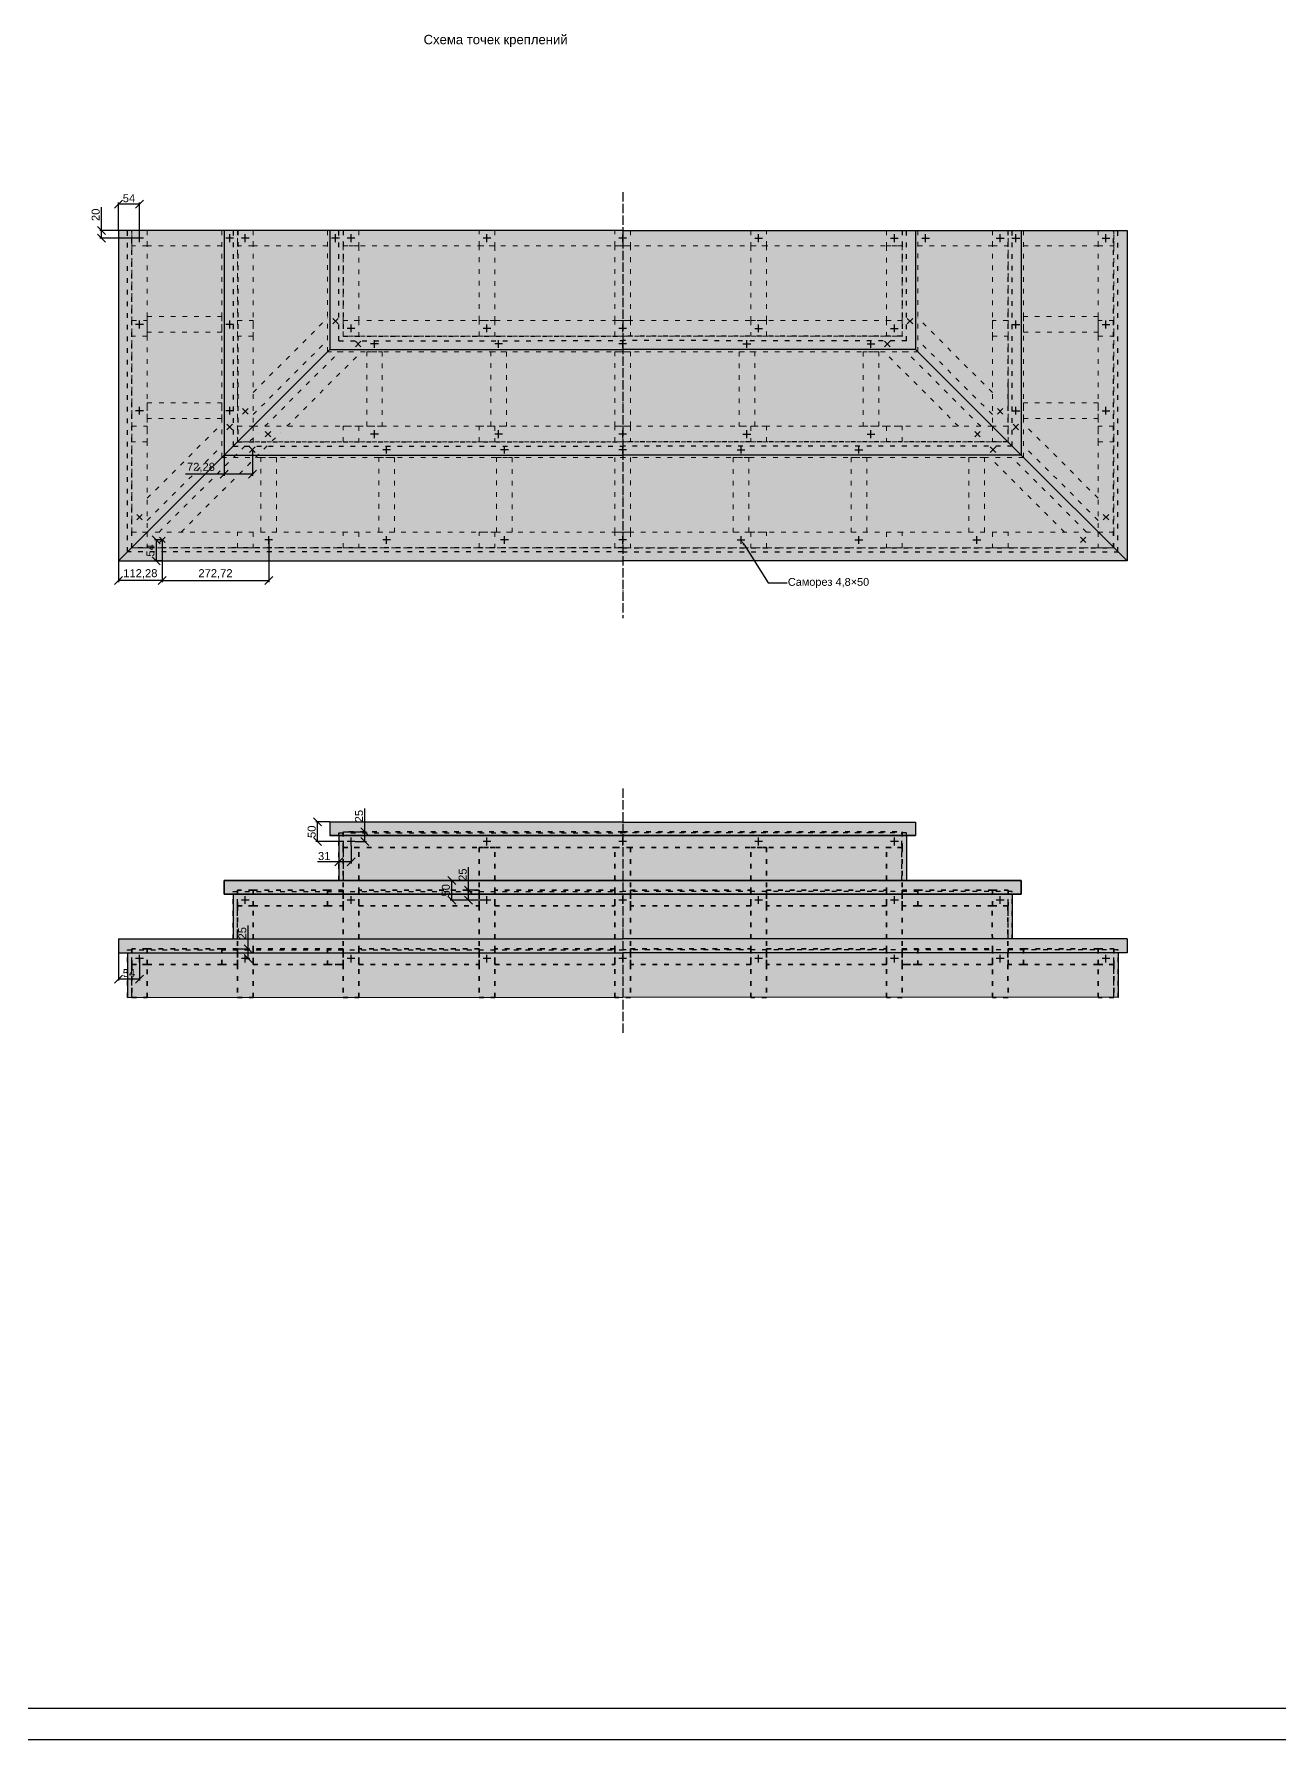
# Model space of a CAD drawing. Header units: millimetres. Extents: x 0 to 13456, y 0 to 9504.
# Drawn here: x 6565 to 9757, y 0 to 4370 of the extents above; entities that cross this region are included whole.
import ezdxf
from ezdxf import colors
from ezdxf.entities.mleader import LeaderData, LeaderLine
from ezdxf.math import Vec2, Vec3

# ---------------------------------------------------------------- set-up
doc = ezdxf.new("R2010")
doc.units = ezdxf.units.MM
doc.linetypes.add('ACAD_ISO03W100', pattern=[30, 12, -18])
doc.linetypes.add('ACAD_ISO04W100', pattern=[30, 24, -3, 0, -3])
for name, color, linetype in [('Доска МПК 11х145х3000', 32, 'Continuous'), ('Доска невидимый', 32, 'ACAD_ISO03W100'), ('Заливка ступени', 52, 'Continuous'), ('Оси', 120, 'ACAD_ISO04W100'), ('Рамка', 7, 'Continuous'), ('Ступень СМ305 Невидимая', 52, 'ACAD_ISO03W100')]:
    doc.layers.add(name, color=color, linetype=linetype)
doc.layers.add('Построения невидимые', color=80, linetype='ACAD_ISO03W100', plot=False)
for name, color, linetype, lineweight in [('Профиль 40x40', 220, 'Continuous', 35), ('Размеры', 150, 'Continuous', 0), ('Стойки 40x40', 7, 'Continuous', 35), ('Ступень СМ305', 52, 'Continuous', 30), ('Точки крепления', 12, 'Continuous', 25)]:
    doc.layers.add(name, color=color, linetype=linetype, lineweight=lineweight)
doc.styles.get("Standard").update_dxf_attribs({"font": 'arial.ttf'})
doc.dimstyles.new('Копия Аннотативный', dxfattribs={"dimscale": 0, "dimtxt": 20.5, "dimasz": 20.5, "dimexe": 4.25, "dimexo": 0.625, "dimgap": 4.625, "dimtad": 1, "dimtxsty": 'Standard', "dimblk": 'OBLIQUE', "dimcen": 20.5, "dimclrd": 256, "dimclrt": 256, "dimadec": 0, "dimazin": 0, "dimtfac": 1, "dimtmove": 0, "dimatfit": 3, "dimfxl": 1, "dimtfillclr": 4, "dimarcsym": 0})

# ---------------------------------------------------------------- blocks, each defined once
blk = doc.blocks.new('Точка самореза сверху')
at = {"layer": 'Точки крепления'}
for p, q in [((104436.1, 177071.4), (104436.1, 177091.4)), ((104446.1, 177081.4), (104426.1, 177081.4))]:
    blk.add_line(p, q, dxfattribs=at)
blk = doc.blocks.new('_Oblique')
at = {"color": 0, "linetype": 'ByBlock', "lineweight": -2}
blk.add_line((-0.5, -0.5), (0.5, 0.5), dxfattribs=at)
blk = doc.blocks.new('*D280')
at = {"layer": 'Defpoints', "color": 0, "transparency": 16777216}
for p in [(6781.2, 3934.7), (6781.2, 3867.6), (6835.2, 3857.6)]:
    blk.add_point(p, dxfattribs=at)
at = {"layer": 'Размеры', "color": 0, "lineweight": -2, "transparency": 16777216}
for p, q in [((6781.2, 3868.2), (6781.2, 3938.9)), ((6835.2, 3858.2), (6835.2, 3938.9))]:
    blk.add_line(p, q, dxfattribs=at)
at = {"layer": 'Размеры', "lineweight": -2, "transparency": 16777216}
blk.add_line((6835.2, 3934.7), (6781.2, 3934.7), dxfattribs=at)
at = {"layer": 'Размеры', "lineweight": -2, "transparency": 16777216, "xscale": 20.5, "yscale": 20.5, "zscale": 20.5, "rotation": 180}
blk.add_blockref('_Oblique', (6781.2, 3934.7), dxfattribs=at)
at = {"layer": 'Размеры', "lineweight": -2, "transparency": 16777216, "xscale": 20.5, "yscale": 20.5, "zscale": 20.5}
blk.add_blockref('_Oblique', (6835.2, 3934.7), dxfattribs=at)
at = {"layer": 'Размеры', "transparency": 16777216, "insert": (6808.2, 3949.7), "char_height": 20.5, "attachment_point": 5}
blk.add_mtext('54', dxfattribs=at)
blk = doc.blocks.new('*D281')
at = {"layer": 'Defpoints', "color": 0, "transparency": 16777216}
for p in [(6738.1, 3867.6), (6781.2, 3867.6), (6825.2, 3847.6)]:
    blk.add_point(p, dxfattribs=at)
at = {"layer": 'Размеры', "lineweight": -2, "transparency": 16777216}
for p, q in [((6738.1, 3867.6), (6738.1, 3927)), ((6738.1, 3847.6), (6738.1, 3867.6))]:
    blk.add_line(p, q, dxfattribs=at)
at = {"layer": 'Размеры', "color": 0, "lineweight": -2, "transparency": 16777216}
for p, q in [((6780.6, 3867.6), (6733.8, 3867.6)), ((6824.6, 3847.6), (6733.8, 3847.6))]:
    blk.add_line(p, q, dxfattribs=at)
at = {"layer": 'Размеры', "lineweight": -2, "transparency": 16777216, "xscale": 20.5, "yscale": 20.5, "zscale": 20.5}
for p, rotation in [((6738.1, 3867.6), 90), ((6738.1, 3847.6), 270)]:
    blk.add_blockref('_Oblique', p, dxfattribs=dict(at, rotation=rotation))
at = {"layer": 'Размеры', "transparency": 16777216, "insert": (6723, 3907.5), "char_height": 20.5, "attachment_point": 5, "rotation": 90}
blk.add_mtext('20', dxfattribs=at)
blk = doc.blocks.new('*D282')
at = {"layer": 'Defpoints', "color": 0, "transparency": 16777216}
for p in [(6893.5, 3074.6), (6878.1, 3020.6), (6893.8, 3020.6)]:
    blk.add_point(p, dxfattribs=at)
at = {"layer": 'Размеры', "color": 0, "lineweight": -2, "transparency": 16777216}
for p, q in [((6892.9, 3074.6), (6873.9, 3074.6)), ((6893.2, 3020.6), (6873.9, 3020.6))]:
    blk.add_line(p, q, dxfattribs=at)
at = {"layer": 'Размеры', "lineweight": -2, "transparency": 16777216}
blk.add_line((6878.1, 3074.6), (6878.1, 3020.6), dxfattribs=at)
at = {"layer": 'Размеры', "lineweight": -2, "transparency": 16777216, "xscale": 20.5, "yscale": 20.5, "zscale": 20.5}
for p, rotation in [((6878.1, 3074.6), 90), ((6878.1, 3020.6), 270)]:
    blk.add_blockref('_Oblique', p, dxfattribs=dict(at, rotation=rotation))
at = {"layer": 'Размеры', "transparency": 16777216, "insert": (6863.1, 3047.6), "char_height": 20.5, "attachment_point": 5, "rotation": 90}
blk.add_mtext('54', dxfattribs=at)
blk = doc.blocks.new('*D283')
at = {"layer": 'Defpoints', "color": 0, "transparency": 16777216}
for p in [(6893.5, 3074.6), (6781.2, 3020.6), (6781.2, 2970.4)]:
    blk.add_point(p, dxfattribs=at)
at = {"layer": 'Размеры', "color": 0, "lineweight": -2, "transparency": 16777216}
for p, q in [((6893.5, 3073.9), (6893.5, 2966.2)), ((6781.2, 3019.9), (6781.2, 2966.2))]:
    blk.add_line(p, q, dxfattribs=at)
at = {"layer": 'Размеры', "lineweight": -2, "transparency": 16777216}
blk.add_line((6893.5, 2970.4), (6781.2, 2970.4), dxfattribs=at)
at = {"layer": 'Размеры', "lineweight": -2, "transparency": 16777216, "xscale": 20.5, "yscale": 20.5, "zscale": 20.5, "rotation": 180}
blk.add_blockref('_Oblique', (6781.2, 2970.4), dxfattribs=at)
at = {"layer": 'Размеры', "lineweight": -2, "transparency": 16777216, "xscale": 20.5, "yscale": 20.5, "zscale": 20.5}
blk.add_blockref('_Oblique', (6893.5, 2970.4), dxfattribs=at)
at = {"layer": 'Размеры', "transparency": 16777216, "insert": (6837.4, 2987.4), "char_height": 20.5, "attachment_point": 5}
blk.add_mtext('112,28', dxfattribs=at)
blk = doc.blocks.new('*D284')
at = {"layer": 'Defpoints', "color": 0, "transparency": 16777216}
for p in [(6893.5, 3074.6), (7166.2, 3074.6), (7166.2, 2970.4)]:
    blk.add_point(p, dxfattribs=at)
at = {"layer": 'Размеры', "color": 0, "lineweight": -2, "transparency": 16777216}
for p, q in [((6893.5, 3073.9), (6893.5, 2966.2)), ((7166.2, 3073.9), (7166.2, 2966.2))]:
    blk.add_line(p, q, dxfattribs=at)
at = {"layer": 'Размеры', "lineweight": -2, "transparency": 16777216}
blk.add_line((6893.5, 2970.4), (7166.2, 2970.4), dxfattribs=at)
at = {"layer": 'Размеры', "lineweight": -2, "transparency": 16777216, "xscale": 20.5, "yscale": 20.5, "zscale": 20.5, "rotation": 180}
blk.add_blockref('_Oblique', (6893.5, 2970.4), dxfattribs=at)
at = {"layer": 'Размеры', "lineweight": -2, "transparency": 16777216, "xscale": 20.5, "yscale": 20.5, "zscale": 20.5}
blk.add_blockref('_Oblique', (7166.2, 2970.4), dxfattribs=at)
at = {"layer": 'Размеры', "transparency": 16777216, "insert": (7029.9, 2987.4), "char_height": 20.5, "attachment_point": 5}
blk.add_mtext('272,72', dxfattribs=at)
blk = doc.blocks.new('*D285')
at = {"layer": 'Defpoints', "color": 0, "transparency": 16777216}
for p in [(7052.2, 3291.6), (7124.5, 3305.6), (7052.2, 3243)]:
    blk.add_point(p, dxfattribs=at)
at = {"layer": 'Размеры', "color": 0, "lineweight": -2, "transparency": 16777216}
for p, q in [((7052.2, 3290.9), (7052.2, 3238.7)), ((7124.5, 3304.9), (7124.5, 3238.7))]:
    blk.add_line(p, q, dxfattribs=at)
at = {"layer": 'Размеры', "lineweight": -2, "transparency": 16777216}
for p, q in [((7052.2, 3243), (6953.4, 3243)), ((7124.5, 3243), (7052.2, 3243))]:
    blk.add_line(p, q, dxfattribs=at)
at = {"layer": 'Размеры', "lineweight": -2, "transparency": 16777216, "xscale": 20.5, "yscale": 20.5, "zscale": 20.5, "rotation": 180}
blk.add_blockref('_Oblique', (7052.2, 3243), dxfattribs=at)
at = {"layer": 'Размеры', "lineweight": -2, "transparency": 16777216, "xscale": 20.5, "yscale": 20.5, "zscale": 20.5}
blk.add_blockref('_Oblique', (7124.5, 3243), dxfattribs=at)
at = {"layer": 'Размеры', "transparency": 16777216, "insert": (6992.6, 3259.9), "char_height": 20.5, "attachment_point": 5}
blk.add_mtext('72,28', dxfattribs=at)
blk = doc.blocks.new('*D286')
at = {"layer": 'Defpoints', "color": 0, "transparency": 16777216}
for p in [(7291.4, 2351.8), (7323.2, 2351.8), (7358.2, 2301.8)]:
    blk.add_point(p, dxfattribs=at)
at = {"layer": 'Размеры', "color": 0, "lineweight": -2, "transparency": 16777216}
for p, q in [((7322.6, 2351.8), (7287.2, 2351.8)), ((7357.6, 2301.8), (7287.2, 2301.8))]:
    blk.add_line(p, q, dxfattribs=at)
at = {"layer": 'Размеры', "lineweight": -2, "transparency": 16777216}
blk.add_line((7291.4, 2301.8), (7291.4, 2351.8), dxfattribs=at)
at = {"layer": 'Размеры', "lineweight": -2, "transparency": 16777216, "xscale": 20.5, "yscale": 20.5, "zscale": 20.5}
for p, rotation in [((7291.4, 2351.8), 90), ((7291.4, 2301.8), 270)]:
    blk.add_blockref('_Oblique', p, dxfattribs=dict(at, rotation=rotation))
at = {"layer": 'Размеры', "transparency": 16777216, "insert": (7276.4, 2326.8), "char_height": 20.5, "attachment_point": 5, "rotation": 90}
blk.add_mtext('50', dxfattribs=at)
blk = doc.blocks.new('*D287')
at = {"layer": 'Defpoints', "color": 0, "transparency": 16777216}
for p in [(7357.2, 2326.8), (7412.8, 2326.8), (7387.2, 2301.8)]:
    blk.add_point(p, dxfattribs=at)
at = {"layer": 'Размеры', "lineweight": -2, "transparency": 16777216}
for p, q in [((7412.8, 2326.8), (7412.8, 2386.4)), ((7412.8, 2301.8), (7412.8, 2326.8))]:
    blk.add_line(p, q, dxfattribs=at)
at = {"layer": 'Размеры', "color": 0, "lineweight": -2, "transparency": 16777216}
for p, q in [((7357.8, 2326.8), (7417.1, 2326.8)), ((7387.8, 2301.8), (7417.1, 2301.8))]:
    blk.add_line(p, q, dxfattribs=at)
at = {"layer": 'Размеры', "lineweight": -2, "transparency": 16777216, "xscale": 20.5, "yscale": 20.5, "zscale": 20.5}
for p, rotation in [((7412.8, 2326.8), 90), ((7412.8, 2301.8), 270)]:
    blk.add_blockref('_Oblique', p, dxfattribs=dict(at, rotation=rotation))
at = {"layer": 'Размеры', "transparency": 16777216, "insert": (7397.7, 2366.8), "char_height": 20.5, "attachment_point": 5, "rotation": 90}
blk.add_mtext('25', dxfattribs=at)
blk = doc.blocks.new('*D288')
at = {"layer": 'Defpoints', "color": 0, "transparency": 16777216}
for p in [(7346.2, 2292.2), (7377.2, 2291.8), (7346.2, 2249.3)]:
    blk.add_point(p, dxfattribs=at)
at = {"layer": 'Размеры', "color": 0, "lineweight": -2, "transparency": 16777216}
for p, q in [((7346.2, 2291.6), (7346.2, 2245.1)), ((7377.2, 2291.1), (7377.2, 2245.1))]:
    blk.add_line(p, q, dxfattribs=at)
at = {"layer": 'Размеры', "lineweight": -2, "transparency": 16777216}
for p, q in [((7346.2, 2249.3), (7291.1, 2249.3)), ((7377.2, 2249.3), (7346.2, 2249.3))]:
    blk.add_line(p, q, dxfattribs=at)
at = {"layer": 'Размеры', "lineweight": -2, "transparency": 16777216, "xscale": 20.5, "yscale": 20.5, "zscale": 20.5, "rotation": 180}
blk.add_blockref('_Oblique', (7346.2, 2249.3), dxfattribs=at)
at = {"layer": 'Размеры', "lineweight": -2, "transparency": 16777216, "xscale": 20.5, "yscale": 20.5, "zscale": 20.5}
blk.add_blockref('_Oblique', (7377.2, 2249.3), dxfattribs=at)
at = {"layer": 'Размеры', "transparency": 16777216, "insert": (7308.4, 2264.4), "char_height": 20.5, "attachment_point": 5}
blk.add_mtext('31', dxfattribs=at)
blk = doc.blocks.new('*D289')
at = {"layer": 'Defpoints', "color": 0, "transparency": 16777216}
for p in [(7635.2, 2201.8), (7725.2, 2201.8), (7725.2, 2151.8)]:
    blk.add_point(p, dxfattribs=at)
at = {"layer": 'Размеры', "color": 0, "lineweight": -2, "transparency": 16777216}
for p, q in [((7724.5, 2201.8), (7630.9, 2201.8)), ((7724.6, 2151.8), (7630.9, 2151.8))]:
    blk.add_line(p, q, dxfattribs=at)
at = {"layer": 'Размеры', "lineweight": -2, "transparency": 16777216}
blk.add_line((7635.2, 2151.8), (7635.2, 2201.8), dxfattribs=at)
at = {"layer": 'Размеры', "lineweight": -2, "transparency": 16777216, "xscale": 20.5, "yscale": 20.5, "zscale": 20.5}
for p, rotation in [((7635.2, 2201.8), 90), ((7635.2, 2151.8), 270)]:
    blk.add_blockref('_Oblique', p, dxfattribs=dict(at, rotation=rotation))
at = {"layer": 'Размеры', "transparency": 16777216, "insert": (7620.1, 2176.8), "char_height": 20.5, "attachment_point": 5, "rotation": 90}
blk.add_mtext('50', dxfattribs=at)
blk = doc.blocks.new('*D290')
at = {"layer": 'Defpoints', "color": 0, "transparency": 16777216}
for p in [(7678.3, 2176.8), (7705.2, 2176.8), (7725.2, 2151.8)]:
    blk.add_point(p, dxfattribs=at)
at = {"layer": 'Размеры', "lineweight": -2, "transparency": 16777216}
for p, q in [((7678.3, 2176.8), (7678.3, 2236.4)), ((7678.3, 2151.8), (7678.3, 2176.8))]:
    blk.add_line(p, q, dxfattribs=at)
at = {"layer": 'Размеры', "color": 0, "lineweight": -2, "transparency": 16777216}
for p, q in [((7704.6, 2176.8), (7674.1, 2176.8)), ((7724.6, 2151.8), (7674.1, 2151.8))]:
    blk.add_line(p, q, dxfattribs=at)
at = {"layer": 'Размеры', "lineweight": -2, "transparency": 16777216, "xscale": 20.5, "yscale": 20.5, "zscale": 20.5}
for p, rotation in [((7678.3, 2176.8), 90), ((7678.3, 2151.8), 270)]:
    blk.add_blockref('_Oblique', p, dxfattribs=dict(at, rotation=rotation))
at = {"layer": 'Размеры', "transparency": 16777216, "insert": (7663.2, 2216.8), "char_height": 20.5, "attachment_point": 5, "rotation": 90}
blk.add_mtext('25', dxfattribs=at)
blk = doc.blocks.new('*D291')
at = {"layer": 'Defpoints', "color": 0, "transparency": 16777216}
for p in [(7086.2, 2026.8), (7113.7, 2026.8), (7106.2, 2001.8)]:
    blk.add_point(p, dxfattribs=at)
at = {"layer": 'Размеры', "lineweight": -2, "transparency": 16777216}
for p, q in [((7113.7, 2026.8), (7113.7, 2086.4)), ((7113.7, 2001.8), (7113.7, 2026.8))]:
    blk.add_line(p, q, dxfattribs=at)
at = {"layer": 'Размеры', "color": 0, "lineweight": -2, "transparency": 16777216}
for p, q in [((7086.8, 2026.8), (7117.9, 2026.8)), ((7106.8, 2001.8), (7117.9, 2001.8))]:
    blk.add_line(p, q, dxfattribs=at)
at = {"layer": 'Размеры', "lineweight": -2, "transparency": 16777216, "xscale": 20.5, "yscale": 20.5, "zscale": 20.5}
for p, rotation in [((7113.7, 2026.8), 90), ((7113.7, 2001.8), 270)]:
    blk.add_blockref('_Oblique', p, dxfattribs=dict(at, rotation=rotation))
at = {"layer": 'Размеры', "transparency": 16777216, "insert": (7098.6, 2066.8), "char_height": 20.5, "attachment_point": 5, "rotation": 90}
blk.add_mtext('25', dxfattribs=at)
blk = doc.blocks.new('*D292')
at = {"layer": 'Defpoints', "color": 0, "transparency": 16777216}
for p in [(6781.2, 2016.8), (6835.2, 2001.8), (6781.2, 1949.5)]:
    blk.add_point(p, dxfattribs=at)
at = {"layer": 'Размеры', "color": 0, "lineweight": -2, "transparency": 16777216}
for p, q in [((6781.2, 2016.1), (6781.2, 1945.3)), ((6835.2, 2001.1), (6835.2, 1945.3))]:
    blk.add_line(p, q, dxfattribs=at)
at = {"layer": 'Размеры', "lineweight": -2, "transparency": 16777216}
blk.add_line((6835.2, 1949.5), (6781.2, 1949.5), dxfattribs=at)
at = {"layer": 'Размеры', "lineweight": -2, "transparency": 16777216, "xscale": 20.5, "yscale": 20.5, "zscale": 20.5, "rotation": 180}
blk.add_blockref('_Oblique', (6781.2, 1949.5), dxfattribs=at)
at = {"layer": 'Размеры', "lineweight": -2, "transparency": 16777216, "xscale": 20.5, "yscale": 20.5, "zscale": 20.5}
blk.add_blockref('_Oblique', (6835.2, 1949.5), dxfattribs=at)
at = {"layer": 'Размеры', "transparency": 16777216, "insert": (6808.2, 1964.6), "char_height": 20.5, "attachment_point": 5}
blk.add_mtext('54', dxfattribs=at)

msp = doc.modelspace()

# ---------------------------------------------------------------- hatches: boundary and pattern name
at = {"layer": 'Заливка ступени', "true_color": 0xf8f6b0}
h = msp.add_hatch(color=51, dxfattribs=at)
h.dxf.hatch_style = 1
h.paths.add_polyline_path([(6781.218, 3867.575), (7018.218, 3867.575), (7052.218, 3867.575), (7052.218, 3291.575), (6781.218, 3020.575)])
h.paths.add_polyline_path([(7052.218, 3867.575), (7323.218, 3867.575), (7323.218, 3562.575), (7052.218, 3291.575)])
h.paths.add_polyline_path([(7323.218, 3867.575), (8073.218, 3867.575), (8073.218, 3562.575), (7323.218, 3562.575)])
h.paths.add_polyline_path([(7323.218, 3562.575), (8073.218, 3562.575), (8073.218, 3291.575), (7052.218, 3291.575)])
h.paths.add_polyline_path([(7052.218, 3291.575), (8073.218, 3291.575), (8073.218, 3020.575), (6781.218, 3020.575)])
h = msp.add_hatch(color=51, dxfattribs=at)
h.dxf.hatch_style = 1
h.paths.add_polyline_path([(9365.218, 3867.575), (9128.218, 3867.575), (9094.218, 3867.575), (9094.218, 3291.575), (9365.218, 3020.575)])
h.paths.add_polyline_path([(9094.218, 3867.575), (8823.218, 3867.575), (8823.218, 3562.575), (9094.218, 3291.575)])
h.paths.add_polyline_path([(8823.218, 3867.575), (8073.218, 3867.575), (8073.218, 3562.575), (8823.218, 3562.575)])
h.paths.add_polyline_path([(8823.218, 3562.575), (8073.218, 3562.575), (8073.218, 3291.575), (9094.218, 3291.575)])
h.paths.add_polyline_path([(9094.218, 3291.575), (8073.218, 3291.575), (8073.218, 3020.575), (9365.218, 3020.575)])
h = msp.add_hatch(color=51, dxfattribs=at)
h.dxf.hatch_style = 1
h.paths.add_polyline_path([(7323.218, 2351.764), (8073.218, 2351.764), (8073.218, 2316.764), (7323.218, 2316.764)])
h.paths.add_polyline_path([(7052.218, 2201.764), (8073.218, 2201.764), (8073.218, 2166.764), (7052.218, 2166.764)])
h.paths.add_polyline_path([(6781.218, 2052.447), (8073.218, 2052.447), (8073.218, 2016.763), (6781.218, 2016.763)])
at = {"layer": 'Заливка ступени', "true_color": 0xfff5e1}
h = msp.add_hatch(color=7, dxfattribs=at)
h.dxf.hatch_style = 1
h.paths.add_polyline_path([(7075.218, 2166.764), (8073.218, 2166.764), (8073.218, 2052.447), (7075.218, 2052.447)])
h.paths.add_polyline_path([(7346.218, 2316.764), (8073.218, 2316.764), (8073.218, 2201.764), (7346.218, 2201.764)])
h.paths.add_polyline_path([(6804.218, 2016.763), (8073.218, 2016.763), (8073.218, 1902.841), (6804.218, 1902.459)])
at = {"layer": 'Заливка ступени', "true_color": 0xf8f6b0}
h = msp.add_hatch(color=51, dxfattribs=at)
h.dxf.hatch_style = 1
h.paths.add_polyline_path([(8823.218, 2351.764), (8073.218, 2351.764), (8073.218, 2316.764), (8823.218, 2316.764)])
h.paths.add_polyline_path([(9094.218, 2201.764), (8073.218, 2201.764), (8073.218, 2166.764), (9094.218, 2166.764)])
h.paths.add_polyline_path([(9365.218, 2052.447), (8073.218, 2052.447), (8073.218, 2016.763), (9365.218, 2016.763)])
at = {"layer": 'Заливка ступени', "true_color": 0xfff5e1}
h = msp.add_hatch(color=7, dxfattribs=at)
h.dxf.hatch_style = 1
h.paths.add_polyline_path([(9071.218, 2166.764), (8073.218, 2166.764), (8073.218, 2052.447), (9071.218, 2052.447)])
h.paths.add_polyline_path([(8800.218, 2316.764), (8073.218, 2316.764), (8073.218, 2201.764), (8800.218, 2201.764)])
h.paths.add_polyline_path([(9342.218, 2016.763), (8073.218, 2016.763), (8073.218, 1902.841), (9342.218, 1902.459)])

# ---------------------------------------------------------------- linework, layer by layer
at = {"layer": 'Доска МПК 11х145х3000'}
for p, q in [((7346.218, 2316.764), (7346.218, 2201.764)), ((8800.218, 2316.764), (8800.218, 2201.764)), ((7075.218, 2166.764), (7075.218, 2052.447)), ((9071.218, 2166.764), (9071.218, 2052.447)), ((6804.218, 2016.763), (6804.218, 1902.459)), ((9342.218, 2016.763), (9342.218, 1902.459)), ((6804.218, 1902.459), (8073.218, 1902.841)), ((9342.218, 1902.459), (8073.218, 1902.841))]:
    msp.add_line(p, q, dxfattribs=at)
at = {"layer": 'Доска невидимый'}
for p, q in [((6804.843, 3043.575), (6804.843, 3867.575)), ((6815.843, 3054.575), (6815.843, 3867.575)), ((7075.843, 3314.575), (7075.843, 3867.575)), ((7345.995, 3584.727), (7345.995, 3867.575)), ((8800.441, 3584.727), (8800.441, 3867.575)), ((9070.593, 3314.575), (9070.593, 3867.575)), ((9330.593, 3054.575), (9330.593, 3867.575)), ((9341.593, 3043.575), (9341.593, 3867.575)), ((7345.995, 3584.727), (8073.843, 3585.151)), ((8800.441, 3584.727), (8072.593, 3585.151)), ((7075.843, 3314.575), (8073.843, 3314.575)), ((9070.593, 3314.575), (8072.593, 3314.575)), ((8073.843, 3043.575), (6804.843, 3043.575)), ((8073.843, 3054.575), (6815.843, 3054.575)), ((8072.593, 3054.575), (9330.593, 3054.575)), ((8072.593, 3043.575), (9341.593, 3043.575)), ((7346.218, 2323.764), (8073.218, 2323.764)), ((7346.218, 2201.764), (7346.218, 2323.764)), ((7346.218, 2201.764), (7346.218, 2323.764)), ((7346.218, 2316.764), (7346.218, 2323.764)), ((7346.218, 2316.764), (7346.218, 2201.764)), ((7358.218, 2201.764), (7358.218, 2323.764)), ((8800.218, 2323.764), (8073.218, 2323.764)), ((8788.218, 2201.764), (8788.218, 2323.764)), ((8800.218, 2316.764), (8800.218, 2323.764)), ((8800.218, 2316.764), (8800.218, 2201.764)), ((7075.218, 2173.763), (8073.218, 2173.763)), ((7075.218, 2051.763), (7075.218, 2173.763)), ((7086.218, 2051.763), (7086.218, 2173.763)), ((7086.218, 2051.763), (7086.218, 2173.763)), ((9071.218, 2173.763), (8073.218, 2173.763)), ((9060.218, 2051.763), (9060.218, 2173.763)), ((9060.218, 2051.763), (9060.218, 2173.763)), ((9071.218, 2051.763), (9071.218, 2173.763)), ((6804.218, 2024.446), (8073.218, 2024.446)), ((6804.218, 1902.446), (6804.218, 2024.446)), ((6815.218, 1902.446), (6815.218, 2024.446)), ((6815.218, 1902.446), (6815.218, 2024.446)), ((9342.218, 2024.446), (8073.218, 2024.446)), ((9331.218, 1902.446), (9331.218, 2024.446)), ((9342.218, 1902.446), (9342.218, 2024.446))]:
    msp.add_line(p, q, dxfattribs=at)
at = {"layer": 'Оси'}
for p, q in [((8073.218, 3965.723), (8073.218, 2874.02)), ((8073.218, 2437.51), (8073.218, 1810.671))]:
    msp.add_line(p, q, dxfattribs=at)
at = {"layer": 'Оси', "linetype": 'ACAD_ISO03W100', "lineweight": 0}
msp.add_line((8073.218, 3962.214), (8073.218, 2970.109), dxfattribs=at)
at = {"layer": 'Построения невидимые'}
msp.add_line((8073.218, 2323.764), (8073.218, 2326.764), dxfattribs=at)
at = {"layer": 'Профиль 40x40', "linetype": 'ACAD_ISO03W100', "lineweight": 0, "transparency": 33554610}
for p, q in [((7086.218, 3867.575), (7046.218, 3867.575)), ((7046.218, 3867.575), (7046.218, 3285.575)), ((9060.218, 3867.575), (9100.218, 3867.575)), ((9100.218, 3867.575), (9100.218, 3285.575)), ((7126.218, 3452.143), (7317.218, 3643.143)), ((9020.218, 3452.143), (8829.218, 3643.143)), ((7126.218, 3395.575), (7317.218, 3586.575)), ((9020.218, 3395.575), (8829.218, 3586.575)), ((7156.218, 3365.575), (7347.218, 3556.575)), ((7212.787, 3365.575), (7403.787, 3556.575)), ((8933.65, 3365.575), (8742.65, 3556.575)), ((8990.218, 3365.575), (8799.218, 3556.575)), ((6855.218, 3181.143), (7046.218, 3372.143)), ((9291.218, 3181.143), (9100.218, 3372.143)), ((6948.922, 3158.279), (7139.922, 3349.279)), ((7005.491, 3158.279), (7196.491, 3349.279)), ((6855.218, 3124.575), (7046.218, 3315.575)), ((6885.218, 3094.575), (7076.218, 3285.575)), ((6941.787, 3094.575), (7132.787, 3285.575)), ((7046.218, 3285.575), (8073.218, 3285.575)), ((9100.218, 3285.575), (8073.218, 3285.575)), ((9204.65, 3094.575), (9013.65, 3285.575)), ((9261.218, 3094.575), (9070.218, 3285.575)), ((9291.218, 3124.575), (9100.218, 3315.575))]:
    msp.add_line(p, q, dxfattribs=at)
for points in [[(6815.218, 3867.575), (6855.218, 3867.575), (6855.218, 3094.575), (6815.218, 3094.575)], [(7126.218, 3867.575), (7317.218, 3867.575), (7317.218, 3827.575), (7126.218, 3827.575)], [(9020.218, 3867.575), (8829.218, 3867.575), (8829.218, 3827.575), (9020.218, 3827.575)], [(9331.218, 3867.575), (9291.218, 3867.575), (9291.218, 3094.575), (9331.218, 3094.575)], [(7357.218, 3827.575), (7397.218, 3827.575), (7397.218, 3636.575), (7357.218, 3636.575)], [(7705.218, 3827.575), (7745.218, 3827.575), (7745.218, 3636.575), (7705.218, 3636.575)], [(8441.218, 3827.575), (8401.218, 3827.575), (8401.218, 3636.575), (8441.218, 3636.575)], [(8789.218, 3827.575), (8749.218, 3827.575), (8749.218, 3636.575), (8789.218, 3636.575)], [(6855.218, 3646.575), (7046.218, 3646.575), (7046.218, 3606.575), (6855.218, 3606.575)], [(9291.218, 3646.575), (9100.218, 3646.575), (9100.218, 3606.575), (9291.218, 3606.575)], [(7417.218, 3556.575), (7457.218, 3556.575), (7457.218, 3365.575), (7417.218, 3365.575)], [(7735.218, 3556.575), (7775.218, 3556.575), (7775.218, 3365.575), (7735.218, 3365.575)], [(8411.218, 3556.575), (8371.218, 3556.575), (8371.218, 3365.575), (8411.218, 3365.575)], [(8729.218, 3556.575), (8689.218, 3556.575), (8689.218, 3365.575), (8729.218, 3365.575)], [(6855.218, 3425.575), (7046.218, 3425.575), (7046.218, 3385.575), (6855.218, 3385.575)], [(9291.218, 3425.575), (9100.218, 3425.575), (9100.218, 3385.575), (9291.218, 3385.575)], [(7146.218, 3285.575), (7186.218, 3285.575), (7186.218, 3094.575), (7146.218, 3094.575)], [(7448.218, 3285.575), (7488.218, 3285.575), (7488.218, 3094.575), (7448.218, 3094.575)], [(7750.218, 3285.575), (7790.218, 3285.575), (7790.218, 3094.575), (7750.218, 3094.575)], [(8396.218, 3285.575), (8356.218, 3285.575), (8356.218, 3094.575), (8396.218, 3094.575)], [(8698.218, 3285.575), (8658.218, 3285.575), (8658.218, 3094.575), (8698.218, 3094.575)], [(9000.218, 3285.575), (8960.218, 3285.575), (8960.218, 3094.575), (9000.218, 3094.575)]]:
    msp.add_lwpolyline(points, close=True, dxfattribs=at)
for points in [[(7046.218, 3827.575), (6855.218, 3827.575), (6855.218, 3867.575), (7086.218, 3867.575), (7086.218, 3827.575)], [(7126.218, 3325.575), (7086.218, 3325.575), (7086.218, 3867.575), (7126.218, 3867.575), (7126.218, 3365.575)], [(7357.218, 3556.575), (7317.218, 3556.575), (7317.218, 3867.575), (7357.218, 3867.575), (7357.218, 3596.575)], [(8073.218, 3827.575), (7357.218, 3827.575), (7357.218, 3867.575), (8073.218, 3867.575)], [(8073.218, 3827.575), (8789.218, 3827.575), (8789.218, 3867.575), (8073.218, 3867.575)], [(8789.218, 3556.575), (8829.218, 3556.575), (8829.218, 3867.575), (8789.218, 3867.575), (8789.218, 3596.575)], [(9020.218, 3325.575), (9060.218, 3325.575), (9060.218, 3867.575), (9020.218, 3867.575), (9020.218, 3365.575)], [(9100.218, 3827.575), (9291.218, 3827.575), (9291.218, 3867.575), (9060.218, 3867.575), (9060.218, 3827.575)], [(8073.218, 3636.575), (8053.218, 3636.575), (8053.218, 3827.575), (8073.218, 3827.575)], [(8073.218, 3636.575), (8093.218, 3636.575), (8093.218, 3827.575), (8073.218, 3827.575)], [(8073.218, 3596.575), (7357.218, 3596.575), (7357.218, 3636.575), (8073.218, 3636.575)], [(8073.218, 3596.575), (8789.218, 3596.575), (8789.218, 3636.575), (8073.218, 3636.575)], [(8073.218, 3556.575), (7317.218, 3556.575), (7317.218, 3596.575)], [(7357.218, 3596.575), (8073.218, 3596.575)], [(8789.218, 3596.575), (8073.218, 3596.575)], [(8073.218, 3556.575), (8829.218, 3556.575), (8829.218, 3596.575)], [(8073.218, 3365.575), (8053.218, 3365.575), (8053.218, 3556.575), (8073.218, 3556.575)], [(8073.218, 3365.575), (8093.218, 3365.575), (8093.218, 3556.575), (8073.218, 3556.575)], [(7086.218, 3465.575), (7086.218, 3425.575)], [(9060.218, 3465.575), (9060.218, 3425.575)], [(8073.218, 3325.575), (7086.218, 3325.575), (7086.218, 3365.575)], [(7126.218, 3365.575), (8073.218, 3365.575)], [(9020.218, 3365.575), (8073.218, 3365.575)], [(8073.218, 3325.575), (9060.218, 3325.575), (9060.218, 3365.575)], [(8053.218, 3325.575), (8073.218, 3325.575)], [(8093.218, 3325.575), (8073.218, 3325.575)], [(8073.218, 3094.575), (8053.218, 3094.575), (8053.218, 3285.575)], [(8073.218, 3094.575), (8093.218, 3094.575), (8093.218, 3285.575)], [(8093.218, 3054.575), (6815.218, 3054.575), (6815.218, 3094.575), (8073.218, 3094.575)], [(8053.218, 3054.575), (9331.218, 3054.575), (9331.218, 3094.575), (8073.218, 3094.575)]]:
    msp.add_lwpolyline(points, dxfattribs=at)
at = {"layer": 'Профиль 40x40', "linetype": 'ACAD_ISO03W100', "transparency": 33554508}
for points in [[(8073.218, 2326.764), (7357.218, 2326.764), (7357.218, 2286.616), (8073.218, 2286.616)], [(8073.218, 2326.764), (8789.218, 2326.764), (8789.218, 2286.616), (8073.218, 2286.616)]]:
    msp.add_lwpolyline(points, dxfattribs=at)
for points in [[(7126.218, 2176.762), (7086.218, 2176.762), (7086.218, 2136.762), (7126.218, 2136.762)], [(7317.218, 2176.762), (7126.218, 2176.762), (7126.218, 2136.762), (7317.218, 2136.762)], [(7357.218, 2176.763), (7317.218, 2176.763), (7317.218, 2136.763), (7357.218, 2136.763)], [(7705.218, 2176.763), (7397.218, 2176.763), (7397.218, 2136.763), (7705.218, 2136.763)], [(8053.218, 2176.763), (7745.218, 2176.763), (7745.218, 2136.763), (8053.218, 2136.763)], [(8093.218, 2176.763), (8401.218, 2176.763), (8401.218, 2136.763), (8093.218, 2136.763)], [(8441.218, 2176.763), (8749.218, 2176.763), (8749.218, 2136.763), (8441.218, 2136.763)], [(8789.218, 2176.763), (8829.218, 2176.763), (8829.218, 2136.763), (8789.218, 2136.763)], [(8829.218, 2176.762), (9020.218, 2176.762), (9020.218, 2136.762), (8829.218, 2136.762)], [(9020.218, 2176.762), (9060.218, 2176.762), (9060.218, 2136.762), (9020.218, 2136.762)], [(6855.218, 2026.762), (6815.218, 2026.762), (6815.218, 1986.762), (6855.218, 1986.762)], [(7046.218, 2026.762), (6855.218, 2026.762), (6855.218, 1986.762), (7046.218, 1986.762)], [(7086.218, 2026.762), (7046.218, 2026.762), (7046.218, 1986.762), (7086.218, 1986.762)], [(7357.218, 2026.762), (7126.218, 2026.762), (7126.218, 1986.762), (7357.218, 1986.762)], [(7357.218, 2026.762), (7317.218, 2026.762), (7317.218, 1986.762), (7357.218, 1986.762)], [(7705.218, 2026.762), (7397.218, 2026.762), (7397.218, 1986.762), (7705.218, 1986.762)], [(8053.218, 2026.762), (7745.218, 2026.762), (7745.218, 1986.762), (8053.218, 1986.762)], [(8093.218, 2026.762), (8401.218, 2026.762), (8401.218, 1986.762), (8093.218, 1986.762)], [(8441.218, 2026.762), (8749.218, 2026.762), (8749.218, 1986.762), (8441.218, 1986.762)], [(8789.218, 2026.762), (9020.218, 2026.762), (9020.218, 1986.762), (8789.218, 1986.762)], [(8789.218, 2026.762), (8829.218, 2026.762), (8829.218, 1986.762), (8789.218, 1986.762)], [(9060.218, 2026.762), (9100.218, 2026.762), (9100.218, 1986.762), (9060.218, 1986.762)], [(9100.218, 2026.762), (9291.218, 2026.762), (9291.218, 1986.762), (9100.218, 1986.762)], [(9291.218, 2026.762), (9331.218, 2026.762), (9331.218, 1986.762), (9291.218, 1986.762)]]:
    msp.add_lwpolyline(points, close=True, dxfattribs=at)
at = {"layer": 'Рамка'}
for p, q in [((13376, 80), (320, 80)), ((13456, 0), (0, 0))]:
    msp.add_line(p, q, dxfattribs=at)
at = {"layer": 'Стойки 40x40', "linetype": 'ACAD_ISO03W100', "lineweight": 0, "transparency": 33554559}
for points in [[(6815.218, 3867.575), (6855.218, 3867.575), (6855.218, 3827.575), (6815.218, 3827.575)], [(7086.218, 3867.575), (7126.218, 3867.575), (7126.218, 3827.575), (7086.218, 3827.575)], [(7357.218, 3867.575), (7397.218, 3867.575), (7397.218, 3827.575), (7357.218, 3827.575)], [(7705.218, 3867.575), (7745.218, 3867.575), (7745.218, 3827.575), (7705.218, 3827.575)], [(8053.218, 3867.575), (8093.218, 3867.575), (8093.218, 3827.575), (8053.218, 3827.575)], [(8441.218, 3867.575), (8401.218, 3867.575), (8401.218, 3827.575), (8441.218, 3827.575)], [(8789.218, 3867.575), (8749.218, 3867.575), (8749.218, 3827.575), (8789.218, 3827.575)], [(9060.218, 3867.575), (9020.218, 3867.575), (9020.218, 3827.575), (9060.218, 3827.575)], [(9331.218, 3867.575), (9291.218, 3867.575), (9291.218, 3827.575), (9331.218, 3827.575)], [(6815.218, 3636.575), (6855.218, 3636.575), (6855.218, 3596.575), (6815.218, 3596.575)], [(7086.218, 3636.575), (7126.218, 3636.575), (7126.218, 3596.575), (7086.218, 3596.575)], [(7357.218, 3636.575), (7397.218, 3636.575), (7397.218, 3596.575), (7357.218, 3596.575)], [(7705.218, 3636.575), (7745.218, 3636.575), (7745.218, 3596.575), (7705.218, 3596.575)], [(8053.218, 3636.575), (8093.218, 3636.575), (8093.218, 3596.575), (8053.218, 3596.575)], [(8441.218, 3636.575), (8401.218, 3636.575), (8401.218, 3596.575), (8441.218, 3596.575)], [(8789.218, 3636.575), (8749.218, 3636.575), (8749.218, 3596.575), (8789.218, 3596.575)], [(9060.218, 3636.575), (9020.218, 3636.575), (9020.218, 3596.575), (9060.218, 3596.575)], [(9331.218, 3636.575), (9291.218, 3636.575), (9291.218, 3596.575), (9331.218, 3596.575)], [(6815.218, 3365.575), (6855.218, 3365.575), (6855.218, 3325.575), (6815.218, 3325.575)], [(7086.218, 3365.575), (7126.218, 3365.575), (7126.218, 3325.575), (7086.218, 3325.575)], [(7357.218, 3365.575), (7397.218, 3365.575), (7397.218, 3325.575), (7357.218, 3325.575)], [(7705.218, 3365.575), (7745.218, 3365.575), (7745.218, 3325.575), (7705.218, 3325.575)], [(8053.218, 3365.575), (8093.218, 3365.575), (8093.218, 3325.575), (8053.218, 3325.575)], [(8441.218, 3365.575), (8401.218, 3365.575), (8401.218, 3325.575), (8441.218, 3325.575)], [(8789.218, 3365.575), (8749.218, 3365.575), (8749.218, 3325.575), (8789.218, 3325.575)], [(9060.218, 3365.575), (9020.218, 3365.575), (9020.218, 3325.575), (9060.218, 3325.575)], [(9331.218, 3365.575), (9291.218, 3365.575), (9291.218, 3325.575), (9331.218, 3325.575)], [(6815.218, 3094.575), (6855.218, 3094.575), (6855.218, 3054.575), (6815.218, 3054.575)], [(7086.218, 3094.575), (7126.218, 3094.575), (7126.218, 3054.575), (7086.218, 3054.575)], [(7357.218, 3094.575), (7397.218, 3094.575), (7397.218, 3054.575), (7357.218, 3054.575)], [(7705.218, 3094.575), (7745.218, 3094.575), (7745.218, 3054.575), (7705.218, 3054.575)], [(8053.218, 3094.575), (8093.218, 3094.575), (8093.218, 3054.575), (8053.218, 3054.575)], [(8441.218, 3094.575), (8401.218, 3094.575), (8401.218, 3054.575), (8441.218, 3054.575)], [(8789.218, 3094.575), (8749.218, 3094.575), (8749.218, 3054.575), (8789.218, 3054.575)], [(9060.218, 3094.575), (9020.218, 3094.575), (9020.218, 3054.575), (9060.218, 3054.575)], [(9331.218, 3094.575), (9291.218, 3094.575), (9291.218, 3054.575), (9331.218, 3054.575)]]:
    msp.add_lwpolyline(points, close=True, dxfattribs=at)
at = {"layer": 'Стойки 40x40', "linetype": 'ACAD_ISO03W100', "transparency": 33554559}
for points in [[(7397.218, 2286.616), (7357.218, 2286.616), (7357.218, 1902.368), (7397.218, 1902.368)], [(7397.218, 2286.616), (7357.218, 2286.616), (7357.218, 1902.368), (7397.218, 1902.368)], [(7745.218, 2286.616), (7705.218, 2286.616), (7705.218, 1902.368), (7745.218, 1902.368)], [(8053.218, 2286.616), (8093.218, 2286.616), (8093.218, 1902.368), (8053.218, 1902.368)], [(8401.218, 2286.616), (8441.218, 2286.616), (8441.218, 1902.368), (8401.218, 1902.368)], [(8749.218, 2286.616), (8789.218, 2286.616), (8789.218, 1902.368), (8749.218, 1902.368)], [(7126.465, 2136.763), (7086.465, 2136.763), (7086.218, 1902.077), (7126.218, 1902.077)], [(9019.972, 2136.763), (9059.972, 2136.763), (9060.218, 1902.077), (9020.218, 1902.077)], [(6855.218, 1986.762), (6815.218, 1986.762), (6815.218, 1901.996), (6855.218, 1901.996)], [(9291.218, 1986.762), (9331.218, 1986.762), (9331.218, 1901.996), (9291.218, 1901.996)]]:
    msp.add_lwpolyline(points, close=True, dxfattribs=at)
at = {"layer": 'Ступень СМ305'}
for p, q in [((7018.218, 3867.575), (6781.218, 3867.575)), ((6781.218, 3867.575), (6781.218, 3020.575)), ((7323.218, 3867.575), (7018.218, 3867.575)), ((7052.218, 3867.575), (7052.218, 3291.575)), ((7323.218, 3867.575), (7323.218, 3562.575)), ((8073.218, 3867.575), (7323.218, 3867.575)), ((8073.218, 3867.575), (8823.218, 3867.575)), ((8823.218, 3867.575), (8823.218, 3562.575)), ((8823.218, 3867.575), (9128.218, 3867.575)), ((9094.218, 3867.575), (9094.218, 3291.575)), ((9128.218, 3867.575), (9365.218, 3867.575)), ((9365.218, 3867.575), (9365.218, 3020.575)), ((7323.218, 3562.575), (7052.218, 3291.575)), ((7323.218, 3562.575), (8073.218, 3562.575)), ((8823.218, 3562.575), (8073.218, 3562.575)), ((8823.218, 3562.575), (9094.218, 3291.575)), ((7052.218, 3291.575), (6781.218, 3020.575)), ((7052.218, 3291.575), (8073.218, 3291.575)), ((9094.218, 3291.575), (8073.218, 3291.575)), ((9094.218, 3291.575), (9365.218, 3020.575)), ((6781.218, 3020.575), (8073.218, 3020.575)), ((9365.218, 3020.575), (8073.218, 3020.575)), ((7323.218, 2351.765), (7323.218, 2316.764)), ((8073.218, 2351.764), (7323.218, 2351.764)), ((7323.218, 2351.764), (7323.218, 2316.764)), ((7323.218, 2316.764), (8073.218, 2316.764)), ((8073.218, 2316.764), (7323.218, 2316.764)), ((8073.218, 2351.764), (8823.218, 2351.764)), ((8823.218, 2316.764), (8073.218, 2316.764)), ((8073.218, 2316.764), (8823.218, 2316.764)), ((8823.218, 2351.765), (8823.218, 2316.764)), ((8823.218, 2351.764), (8823.218, 2316.764)), ((7052.218, 2166.764), (7052.218, 2201.764)), ((7052.218, 2201.764), (8073.218, 2201.764)), ((8073.218, 2201.764), (7052.218, 2201.764)), ((7052.218, 2201.764), (7052.218, 2166.764)), ((9094.218, 2201.764), (8073.218, 2201.764)), ((8073.218, 2201.764), (9094.218, 2201.764)), ((9094.218, 2166.764), (9094.218, 2201.764)), ((9094.218, 2201.764), (9094.218, 2166.764)), ((7052.218, 2166.764), (8073.218, 2166.764)), ((8073.218, 2166.764), (7052.218, 2166.764)), ((9094.218, 2166.764), (8073.218, 2166.764)), ((8073.218, 2166.764), (9094.218, 2166.764)), ((6781.218, 2052.447), (8073.218, 2052.447)), ((6781.218, 2052.447), (6781.218, 2016.763)), ((6781.218, 2016.763), (8073.218, 2016.763)), ((9365.218, 2052.447), (8073.218, 2052.447)), ((9365.218, 2016.763), (8073.218, 2016.763)), ((9365.218, 2052.447), (9365.218, 2016.763))]:
    msp.add_line(p, q, dxfattribs=at)
at = {"layer": 'Ступень СМ305 Невидимая'}
for p, q in [((7086.843, 3867.575), (7086.843, 3325.575)), ((7356.995, 3867.575), (7356.995, 3595.727)), ((8789.441, 3867.575), (8789.441, 3595.727)), ((9059.593, 3867.575), (9059.593, 3325.575)), ((7357.843, 3596.575), (8073.843, 3596.575)), ((8788.593, 3596.575), (8072.593, 3596.575)), ((7086.843, 3325.575), (8073.843, 3325.575)), ((9059.593, 3325.575), (8072.593, 3325.575))]:
    msp.add_line(p, q, dxfattribs=at)

# ---------------------------------------------------------------- block references
at = {"layer": 'Точки крепления', "lineweight": 35}
for p in [(-97600.856, -173233.857), (-97369.856, -173233.857), (-97329.856, -173233.857), (-97098.856, -173233.749), (-97058.856, -173233.857), (-96710.856, -173233.857), (-96362.856, -173233.857), (-97600.856, -173454.857), (-97369.856, -173454.857), (-97058.856, -173464.857), (-96998.856, -173504.857), (-96710.856, -173464.857), (-96680.856, -173504.857), (-96362.856, -173464.857), (-96362.856, -173504.857), (-97600.856, -173675.857), (-97369.856, -173675.857), (-96998.856, -173735.857), (-96680.856, -173735.857), (-96362.856, -173735.857), (-96967.856, -173775.857), (-96665.856, -173775.857), (-96362.856, -173775.857), (-97269.856, -174006.857), (-96967.856, -174006.857), (-96665.856, -174006.857), (-96362.856, -174006.857)]:
    msp.add_blockref('Точка самореза сверху', p, dxfattribs=at)
at = {"layer": 'Точки крепления', "lineweight": 35, "xscale": -1}
for p in [(112857.293, -173233.857), (113205.293, -173233.857), (113285.293, -173233.857), (113476.293, -173233.857), (113516.293, -173233.857), (113747.293, -173233.857), (113516.293, -173454.857), (113747.293, -173454.857), (112827.293, -173504.857), (112857.293, -173464.857), (113145.293, -173504.857), (113205.293, -173464.857), (113516.293, -173675.857), (113747.293, -173675.857), (112827.293, -173735.857), (113145.293, -173735.857), (112812.293, -173775.857), (113114.293, -173775.857), (112812.293, -174006.857), (113114.293, -174006.857), (113416.293, -174006.857)]:
    msp.add_blockref('Точка самореза сверху', p, dxfattribs=at)
at = {"layer": 'Точки крепления', "lineweight": 35}
for p, rotation in [((58705.243, -195428.079), 44.99999999998727), ((207813.872, 54944.599), 134.9999999999788), ((58474.243, -195659.079), 44.99999999998727), ((58434.243, -195699.079), 44.99999999998727), ((208044.872, 54713.599), 134.9999999999788), ((208084.872, 54673.599), 134.9999999999788), ((58203.243, -195930.079), 44.99999999998727), ((208315.872, 54442.599), 134.9999999999788)]:
    msp.add_blockref('Точка самореза сверху', p, dxfattribs=dict(at, rotation=rotation))
at = {"layer": 'Точки крепления', "lineweight": 35, "xscale": -1}
for p, rotation in [((-42558.806, -195428.079), 315.0000000000127), ((-191667.435, 54944.599), 225.0000000000212), ((-42327.806, -195659.079), 315.0000000000127), ((-42287.806, -195699.079), 315.0000000000127), ((-191898.435, 54713.599), 225.0000000000212), ((-191938.435, 54673.599), 225.0000000000212), ((-42056.806, -195930.079), 315.0000000000127), ((-192169.435, 54442.599), 225.0000000000212)]:
    msp.add_blockref('Точка самореза сверху', p, dxfattribs=dict(at, rotation=rotation))
at = {"layer": 'Точки крепления'}
for p in [(-97058.856, -174779.668), (-96710.856, -174779.668), (-96362.856, -174779.668), (-96014.856, -174779.668), (-95666.856, -174779.668), (-97329.856, -174929.67), (-97058.856, -174929.669), (-96710.856, -174929.669), (-96362.856, -174929.669), (-96014.856, -174929.669), (-95666.856, -174929.669), (-95395.856, -174929.67), (-97600.856, -175079.67), (-97329.856, -175079.67), (-97058.856, -175079.67), (-96710.856, -175079.67), (-96362.856, -175079.67), (-96014.856, -175079.67), (-95666.856, -175079.67), (-95395.987, -175079.67), (-95124.856, -175079.67)]:
    msp.add_blockref('Точка самореза сверху', p, dxfattribs=at)

# ---------------------------------------------------------------- texts
at = {"layer": 'Размеры', "color": 7, "ltscale": 1.5, "insert": (7931.976, 4368.565), "char_height": 24, "attachment_point": 3}
msp.add_mtext('\\A1;\\pxqc;Схема точек креплений', dxfattribs=at)

# ---------------------------------------------------------------- dimensions: what is measured, and where the dimension line sits
at = {"layer": 'Размеры'}
for base, p1, p2, picture, middle in [((6781.218, 3934.675), (6835.218, 3857.575), (6781.218, 3867.575), '*D280', (6808.218, 3949.724)), ((7052.2185, 3242.9579), (7124.5028, 3305.5749), (7052.2185, 3291.5749), '*D285', (6992.5679, 3259.9025)), ((7166.2185, 2970.4293), (6893.5028, 3074.5749), (7166.2185, 3074.5749), '*D284', (7029.8606, 2987.3738)), ((7346.218, 2249.335), (7377.218, 2291.764), (7346.218, 2292.245), '*D288', (7308.396, 2264.434)), ((6781.218, 1949.522), (6835.218, 2001.762), (6781.218, 2016.763), '*D292', (6808.218, 1964.571))]:
    dim = msp.add_linear_dim(base=base, p1=p1, p2=p2, dimstyle='Копия Аннотативный', dxfattribs=at)
    dim.commit()
    dim.dimension.update_dxf_attribs({"geometry": picture, "text_midpoint": middle})
for base, p1, p2, picture, middle in [((6738.062, 3867.575), (6825.218, 3847.575), (6781.218, 3867.575), '*D281', (6722.971, 3907.523)), ((7291.443, 2351.765), (7358.218, 2301.764), (7323.218, 2351.765), '*D286', (7276.352, 2326.764)), ((7412.817, 2326.764), (7387.218, 2301.764), (7357.218, 2326.764), '*D287', (7397.726, 2366.823)), ((7678.308, 2176.763), (7725.218, 2151.763), (7705.218, 2176.763), '*D290', (7663.217, 2216.822)), ((7635.164, 2201.764), (7725.218, 2151.763), (7725.151, 2201.764), '*D289', (7620.072, 2176.763)), ((7113.678, 2026.762), (7106.218, 2001.762), (7086.218, 2026.762), '*D291', (7098.587, 2066.821))]:
    dim = msp.add_linear_dim(base=base, p1=p1, p2=p2, angle=90, dimstyle='Копия Аннотативный', dxfattribs=at)
    dim.commit()
    dim.dimension.update_dxf_attribs({"geometry": picture, "text_midpoint": middle})
dim = msp.add_linear_dim(base=(6781.2185, 2970.4293), p1=(6893.5028, 3074.5749), p2=(6781.2185, 3020.5749), dimstyle='Копия Аннотативный', dxfattribs=at)
dim.commit()
dim.dimension.update_dxf_attribs({"geometry": '*D283', "text_midpoint": (6837.3606, 2970.4293), "dimtype": 160})
dim = msp.add_linear_dim(base=(6878.114, 3020.575), p1=(6893.503, 3074.575), p2=(6893.826, 3020.575), angle=90, dimstyle='Копия Аннотативный', dxfattribs=at)
dim.commit()
dim.dimension.update_dxf_attribs({"geometry": '*D282', "text_midpoint": (6878.114, 3047.575), "dimtype": 160})

# ---------------------------------------------------------------- leaders
ml = msp.add_multileader_mtext('Standard', dxfattribs=at)
ml.set_content('Cаморез 4,8×50', color=256)
ml.set_leader_properties()
ml.build(insert=Vec2(0, 0))
ml.multileader.update_dxf_attribs({"dogleg_length": 163, "arrow_head_size": 16})
ctx = ml.context
ctx.base_point, ctx.char_height, ctx.arrow_head_size, ctx.plane_origin = Vec3(8494.232, 2964.17), 20, 16, Vec3(8376.218, 3074.575)
notes = []
notes.append((ctx, [(0, (1, 1, 0), (8445.927, 2964.17), (1, 0), 48.305, [(0, [(8376.218, 3074.575)], 0, [])])]))
ctx.mtext.insert, ctx.mtext.flow_direction = Vec3(8496.232, 2976.947), 5
for ctx, leaders in notes:
    for number, flags, end, landing, length, lines in leaders:
        leader = LeaderData()
        leader.index, (leader.has_last_leader_line, leader.has_dogleg_vector, leader.attachment_direction) = number, flags
        leader.last_leader_point, leader.dogleg_vector, leader.dogleg_length = Vec3(end), Vec3(landing), length
        for number, points, colour, breaks in lines:
            line = LeaderLine()
            line.index, line.vertices, line.color, line.breaks = number, Vec3.list(points), colors.encode_raw_color(colour), breaks
            leader.lines.append(line)
        ctx.leaders.append(leader)

doc.saveas('drawing.dxf')
